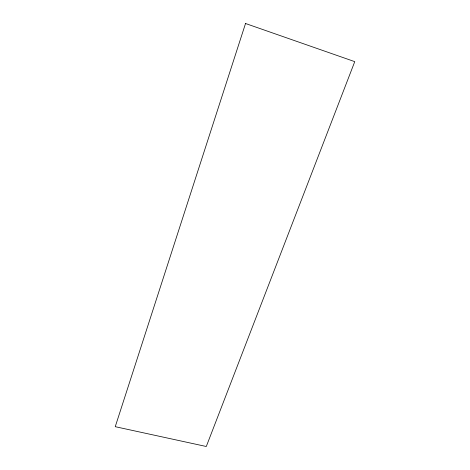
<?xml version="1.0" encoding="UTF-8"?>
<svg xmlns="http://www.w3.org/2000/svg" width="470" height="470" viewBox="0 0 470 470"><rect width="100%" height="100%" fill="white"/><g stroke="black" fill="none" stroke-linecap="round" stroke-linejoin="round"><path stroke-width="0.7" d="M245.534 23.5L115.244 426.684L206.289 446.5L354.756 61.646L245.534 23.5"/></g></svg>
